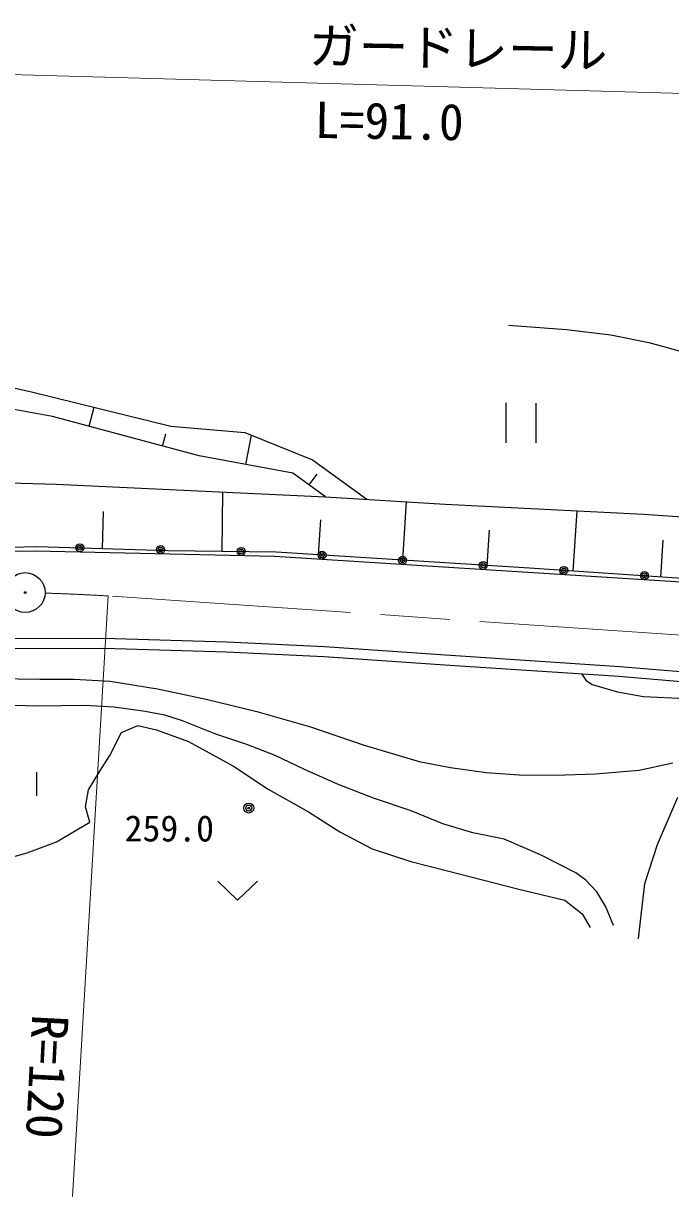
# Model space of a CAD drawing. Units: millimetres, scale not verified. Extents: x 40000 to 680000, y 20000 to 380000.
# Drawn here: x 167496 to 200008, y 265552 to 324515 of the extents above; entities that cross this region are included whole.
import ezdxf
from ezdxf.enums import TextEntityAlignment as Align

# ---------------------------------------------------------------- set-up
doc = ezdxf.new("R2010")
doc.units = ezdxf.units.MM
doc.header["$LTSCALE"] = 1000
doc.linetypes.add('CHAIN', pattern=[18.5, 12, -1.5, 3.5, -1.5])
for name, color, linetype, lineweight in [('M-BGD', 7, 'Continuous', 25), ('M-BMK', 2, 'CHAIN', 13), ('M-BMK-SRVR', 3, 'Continuous', 25), ('M-STR-HTXT', 7, 'Continuous', 13)]:
    doc.layers.add(name, color=color, linetype=linetype, lineweight=lineweight)
doc.styles.add('ＭＳ ゴシック', font='')
doc.styles.get('ＭＳ ゴシック').set_extended_font_data('MS Gothic')

msp = doc.modelspace()

# ---------------------------------------------------------------- linework, layer by layer
at = {"layer": 'M-BGD'}
for p, q in [((191859, 309357), (194789, 309138)), ((194789, 309138), (197013, 308865)), ((197013, 308865), (198912, 308483)), ((198912, 308483), (200702, 307994)), ((163937, 306878), (167901, 306007)), ((168953, 304767), (163750, 305701)), ((167901, 306007), (174899, 304267)), ((191734, 305439), (191732, 303439)), ((193252, 303438), (193253, 305437)), ((170795, 304270), (171053, 305223)), ((176323, 302779), (168953, 304767)), ((174899, 304267), (178616, 303954)), ((174480, 303276), (174647, 303892)), ((178616, 303954), (182022, 302588)), ((178677, 302343), (178950, 303820)), ((181030, 301908), (176323, 302779)), ((182022, 302588), (184750, 300599)), ((182670, 300730), (181030, 301908)), ((159720, 301616), (169136, 301360)), ((169136, 301360), (182670, 300730)), ((181850, 301319), (182245, 301868)), ((177475, 297977), (177511, 300970)), ((182670, 300730), (188678, 300353)), ((186560, 297536), (186749, 300474)), ((188678, 300353), (198651, 299849)), ((171466, 298106), (171521, 299991)), ((182320, 297808), (182433, 299565)), ((195119, 296982), (195321, 300017)), ((198651, 299849), (206890, 299285)), ((190800, 297264), (190915, 299047)), ((199517, 296689), (199641, 298541)), ((168183, 298201), (161492, 298083)), ((161513, 297944), (168078, 298014)), ((168078, 298014), (180111, 297740)), ((174749, 298010), (168183, 298201)), ((180201, 297944), (174749, 298010)), ((192920, 297128), (180201, 297944)), ((180111, 297740), (203871, 296236)), ((206114, 296250), (192920, 297128)), ((171541, 293599), (163062, 293577)), ((171535, 293099), (163070, 293077)), ((177703, 292921), (171535, 293099)), ((177722, 293420), (171541, 293599)), ((182625, 293184), (177722, 293420)), ((188953, 292743), (182625, 293184)), ((182596, 292685), (177703, 292921)), ((188918, 292245), (182596, 292685)), ((197454, 292185), (188953, 292743)), ((197416, 291687), (188918, 292245)), ((210017, 291101), (197454, 292185)), ((209977, 290603), (197416, 291687)), ((172417, 288875), (173247, 289234)), ((173247, 289234), (174187, 289012)), ((174187, 289012), (175790, 288430)), ((171836, 287714), (172417, 288875)), ((175790, 288430), (178056, 287184)), ((171337, 286940), (171836, 287714)), ((178056, 287184), (179797, 286021)), ((168145, 286886), (168144, 285686)), ((170756, 286001), (171337, 286940)), ((170617, 285144), (170756, 286001)), ((179797, 286021), (181814, 284886)), ((200359, 285611), (199335, 283227)), ((170837, 284369), (170617, 285144)), ((181814, 284886), (183389, 283889)), ((169150, 283375), (170837, 284369)), ((183389, 283889), (185020, 283031)), ((167684, 282824), (169150, 283375)), ((185020, 283031), (186955, 282393)), ((199335, 283227), (198705, 281263)), ((165527, 282217), (167684, 282824)), ((186955, 282393), (188807, 281922)), ((188807, 281922), (192383, 281006)), ((177255, 281401), (178254, 280441)), ((178254, 280441), (179254, 281400)), ((198705, 281263), (198520, 279691)), ((192383, 281006), (194705, 280452)), ((194705, 280452), (195561, 279760)), ((195561, 279760), (195976, 279068)), ((198520, 279691), (198388, 278512))]:
    msp.add_line(p, q, dxfattribs=at)
for points in [[(158554, 291713), (168317, 291555), (170048, 291558), (171855, 291459), (174223, 291066), (176670, 290549), (179229, 289925), (181921, 289157), (184616, 288237), (187381, 287422), (188953, 287110), (190742, 286874), (192411, 286756), (194210, 286736), (196246, 286793), (198439, 286979), (200120, 287358)], [(195544, 291810), (195753, 291509), (196079, 291296), (197346, 290919), (198653, 290678), (200773, 290579), (203163, 290352), (205210, 290113), (207603, 289945), (217158, 289398), (218408, 289372), (219831, 289194), (220199, 289020)], [(197145, 279182), (196760, 280106), (196301, 280861), (195754, 281449), (195250, 281827), (193471, 282728), (191647, 283509), (190080, 283832), (188569, 284278), (186970, 284931), (185079, 285582), (183273, 286272), (181588, 287028), (180145, 287720), (178716, 288278), (177167, 288798), (175495, 289471), (174592, 289741), (173608, 289924), (172048, 290146), (170587, 290235), (168202, 290196), (165785, 290271)]]:
    msp.add_lwpolyline(points, dxfattribs=at)
for centre, major_axis in [((170328, 298163), (200, 0)), ((170328, 298163), (120, 0)), ((170328, 298163), (40, 0)), ((174384, 298070), (200, 0)), ((174384, 298070), (120, 0)), ((174384, 298070), (40, 0)), ((178439, 297978), (200, 0)), ((178439, 297978), (120, 0)), ((178439, 297978), (40, 0)), ((182499, 297789), (200, 0)), ((182499, 297789), (120, 0)), ((182499, 297789), (40, 0)), ((186548, 297533), (200, 0)), ((186548, 297533), (120, 0)), ((186548, 297533), (40, 0)), ((190596, 297277), (200, 0)), ((190596, 297277), (120, 0)), ((190596, 297277), (40, 0)), ((194645, 297020), (200, 0)), ((194645, 297020), (120, 0)), ((194645, 297020), (40, 0)), ((198693, 296764), (200, 0)), ((198693, 296764), (120, 0)), ((198693, 296764), (40, 0)), ((178817, 285078), (250, 0)), ((178817, 285078), (150, 0)), ((178817, 285078), (50, 0))]:
    msp.add_ellipse(centre, major_axis=major_axis, ratio=0.999991, dxfattribs=at)
at = {"layer": 'M-BMK'}
msp.add_line((239304, 291100), (171752, 295740), dxfattribs=at)
msp.add_ellipse((164738, 175980), major_axis=(-28994, -116409), ratio=0.999991, start_param=3.327203, end_param=3.353657, dxfattribs=at)
at = {"layer": 'M-BMK-SRVR'}
for major_axis in [(1000, -1), (40, 0)]:
    msp.add_ellipse((167582, 295911), major_axis=major_axis, ratio=0.999991, dxfattribs=at)
at = {"layer": 'M-STR-HTXT'}
for p, q in [((146016, 322550), (236465, 319964)), ((171752, 295740), (169967, 265552))]:
    msp.add_line(p, q, dxfattribs=at)

# ---------------------------------------------------------------- texts
at = {"layer": 'M-BGD', "style": 'ＭＳ ゴシック'}
msp.add_text('259.0', height=1320, rotation=359.953, dxfattribs=at).set_placement((172579, 283004), align=Align.BOTTOM_LEFT)
at = {"layer": 'M-STR-HTXT', "style": 'ＭＳ ゴシック'}
for s, rotation, p in [('ガードレール', 359.053, (181814, 321941)), ('L=91.0', 359.053, (182112, 318214)), ('R=120', 267.053, (167388, 274761))]:
    msp.add_text(s, height=1833, rotation=rotation, dxfattribs=at).set_placement(p, align=Align.BOTTOM_LEFT)

doc.saveas('drawing.dxf')
